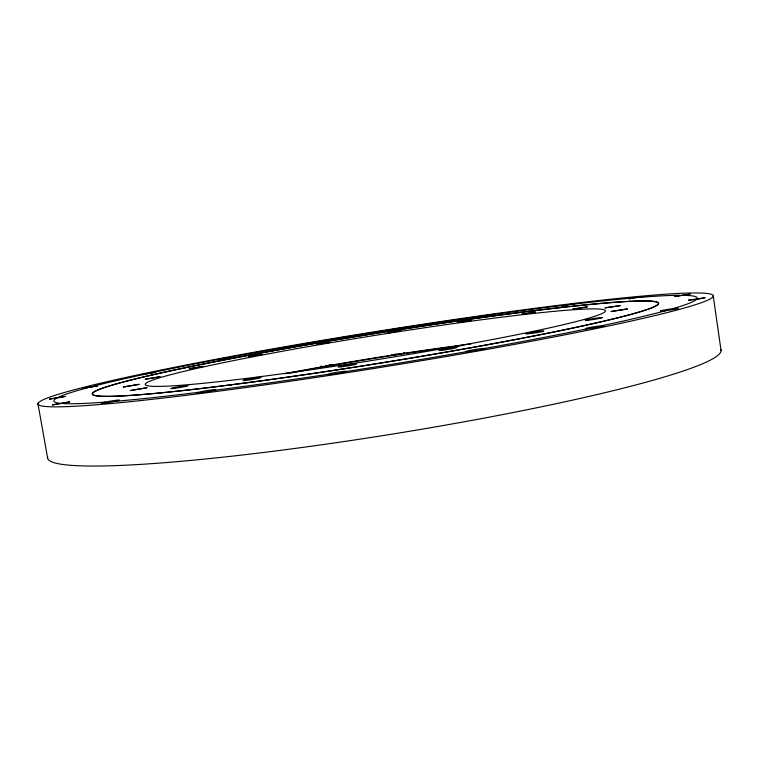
<?xml version="1.0" encoding="UTF-8"?>
<svg xmlns="http://www.w3.org/2000/svg" width="759" height="759" viewBox="0 0 759 759"><rect width="100%" height="100%" fill="white"/><g stroke="black" fill="none" stroke-linecap="round" stroke-linejoin="round"><path stroke-width="1.14" d="M697.113 298.486L697.17 298.372A325.744 17.182 -9.1 0 0 685.624 295.365L684.552 295.336M405.353 327.385L392.982 329.406L412.004 326.408A325.744 17.182 -9.1 0 1 475.229 317.053L480.988 316.237M696.392 299.473L696.202 299.663A325.744 17.182 -9.1 0 1 673.783 308.401L672.768 308.685M56.356 398.342L56.251 398.409A325.744 17.182 -9.1 0 0 58.509 403.086L59.506 403.219M58.642 397.166L59.287 396.853A325.744 17.182 -9.1 0 1 86.289 388.105L87.086 387.887M403.779 352.726L404.272 352.546M403.323 353.248L404.405 352.878L403.75 352.783M332.48 364.823L328.884 365.62M665.738 310.678L664.552 310.991A325.744 17.182 -9.1 0 1 603.642 325.345L601.621 325.772M320.573 366.436L321.455 366.199M93.661 386.16L94.875 385.847A325.744 17.182 -9.1 0 1 142.72 374.699L144.153 374.386M331.825 364.605L329.254 365.155M153.603 372.375L155.064 372.062A325.744 17.182 -9.1 0 1 216.362 359.823L219.37 359.254M588.092 328.619L585.967 329.064A325.744 17.182 -9.1 0 1 490.997 347.309L484.83 348.419M402.194 353.504L399.168 354.073M631.991 298.05L628.993 298.799L643.12 296.608L626.63 298.543A325.744 17.182 -9.1 0 0 577.343 303.733L573.225 304.217M230.603 357.138L231.011 357.062A325.744 17.182 -9.1 0 1 299.995 344.671L304.122 343.96M466.519 351.673L455.03 353.675A325.744 17.182 -9.1 0 1 354.434 370.24L346.408 371.493M398.494 353.789L400.154 353.504M316.247 341.882L323.761 340.62A325.744 17.182 -9.1 0 1 387.925 330.156L393.02 329.359M325.934 365.734L327.632 365.449M325.526 366.189L327.233 365.914M327.138 374.443L316.721 376.009A325.744 17.182 -9.1 0 1 222.463 389.263L214.427 390.297M397.479 354.349L394.291 354.785M396.796 354.055L393.731 354.462M492.762 314.596L498.284 313.828A325.744 17.182 -9.1 0 1 556.85 306.19L562.789 305.469M329.121 364.842L330.573 364.662M323.884 366.426L320.44 366.758M198.365 392.327L190.993 393.238A325.744 17.182 -9.1 0 1 121.516 400.761L115.482 401.283M640.046 297.376L642.617 297.167A325.744 17.182 -9.1 0 1 679.903 295.279L680.13 295.279M105.387 402.099L101.573 402.384A325.744 17.182 -9.1 0 1 65.625 403.674L62.969 403.541M320.564 366.369L321.484 366.312M392.099 354.975L391.473 354.87M37.95 403.693L47.684 458.531M713.261 296.048A341.958 18.074 -9.1 0 1 205.547 392.877A341.958 18.074 -9.1 0 1 208.004 360.781A341.958 18.074 -9.1 0 1 713.261 296.048L721.05 350.563M720.86 349.586A341.028 30.901 -9.1 0 1 384.367 435.362A341.028 30.901 -9.1 0 1 47.694 456.52M290.251 373.048A232.833 16.499 -9.1 0 1 463.275 345.317M284.483 373.751A232.833 16.423 -9.1 0 1 471.273 343.884M690.064 294.113L674.827 296.465L690.064 294.113M688.641 300.118L697.976 299.236L705.139 297.68L688.641 300.118M316.37 341.892L303.97 343.96L316.37 341.892M400.875 330.734L387.963 332.84L400.875 330.734M627.351 308.979L611.175 311.484L627.351 308.979M346.531 371.379L346.303 371.587A9.914 0.655 -9.2 0 1 335.829 373.789A9.914 0.655 -9.2 0 1 326.968 374.585L327.224 374.367A9.914 0.655 -9.2 0 1 337.67 372.176A9.914 0.655 -9.2 0 1 346.531 371.379M69.648 401.909L52.532 404.889L69.648 401.909M203.241 366.379L189.352 368.713L203.241 366.379M574.686 303.799L561.413 305.868L574.686 303.799M139.02 384.339L123.423 386.986L139.02 384.339M160.035 376.739L145.358 379.206L160.035 376.739M146.933 387.745L130.368 390.543L146.933 387.745M535.294 312.148L521.632 314.273L535.294 312.148M587.229 306.911L572.855 309.093L587.229 306.911M493.255 314.416L480.561 316.399L493.255 314.416M65.274 396.445L49.487 399.101L65.274 396.445M471.244 320.402L458.066 322.452L471.244 320.402M261.741 354.614L248.43 356.758L261.741 354.614M620.283 305.611L605.094 307.841L620.283 305.611M329.397 342.442L316.418 344.491L329.397 342.442M97.541 385.847L83.063 388.314L97.541 385.847M155.567 372.299L142.085 374.557L155.567 372.299M231.343 357.176L218.564 359.282L231.343 357.176M214.863 390.183L213.469 390.553A9.715 0.617 -9.5 0 1 200.879 392.764A9.715 0.617 -9.5 0 1 197.748 392.488L199.162 392.118A9.715 0.617 -9.5 0 1 211.666 389.927A9.715 0.617 -9.5 0 1 214.863 390.183M116.658 401.027L114.732 401.445A9.288 0.55 -9.7 0 1 102.901 403.314A9.288 0.55 -9.7 0 1 103.983 402.403L105.909 401.985A9.288 0.55 -9.7 0 1 117.654 400.135A9.288 0.55 -9.7 0 1 116.658 401.027M672.948 308.666L670.719 308.951A9.051 0.512 -8.4 0 0 660.785 311.076A9.051 0.512 -8.4 0 0 675.311 309.179A9.051 0.512 -8.4 0 0 672.948 308.666M602.665 325.687L600.986 325.829A9.563 0.588 -8.5 0 0 588.557 327.717A9.563 0.588 -8.5 0 0 587.248 328.685L588.927 328.552A9.563 0.588 -8.5 0 0 601.432 326.655A9.563 0.588 -8.5 0 0 602.665 325.687M485.2 348.419L484.27 348.409A9.867 0.645 -8.8 0 0 472.221 349.984A9.867 0.645 -8.8 0 0 466.263 351.664L467.164 351.683A9.867 0.645 -8.8 0 0 479.271 350.108A9.867 0.645 -8.8 0 0 485.2 348.419M231.305 384.794A286.94 15.047 -9.1 0 0 658.727 303.562A286.94 15.047 -9.1 0 0 236.182 357.631A286.94 15.047 -9.1 0 0 231.305 384.794M257.092 377.081A233.136 12.144 -9.1 0 0 605.426 311.076A233.136 12.144 -9.1 0 0 263.212 354.814A233.136 12.144 -9.1 0 0 257.092 377.081M231.457 384.737A286.456 15.019 -9.1 0 0 658.243 303.628A286.456 15.019 -9.1 0 0 236.504 357.584A286.456 15.019 -9.1 0 0 231.457 384.737M588.244 320.165A8.672 0.484 -8.6 0 0 602.304 317.765A8.672 0.484 -8.6 0 0 591.128 318.894A8.672 0.484 -8.6 0 0 588.244 320.165M530.437 333.543A9.042 0.531 -8.7 0 0 543.786 331.028A9.042 0.531 -8.7 0 0 530.323 332.622A9.042 0.531 -8.7 0 0 530.437 333.543M442.877 350.117A9.26 0.569 -8.9 0 0 457.06 347.451A9.26 0.569 -8.9 0 0 443.844 348.969A9.26 0.569 -8.9 0 0 442.877 350.117M341.616 366.796A9.298 0.579 -9.2 0 0 356.417 364.045A9.298 0.579 -9.2 0 0 343.988 365.411A9.298 0.579 -9.2 0 0 341.616 366.796M246.333 380.325A9.155 0.55 -9.4 0 0 261.039 377.565A9.155 0.55 -9.4 0 0 249.075 378.912A9.155 0.55 -9.4 0 0 246.333 380.325M174.807 388.295A8.757 0.503 -9.6 0 0 188.014 385.667A8.757 0.503 -9.6 0 0 175.329 387.327A8.757 0.503 -9.6 0 0 174.807 388.295"/></g></svg>
